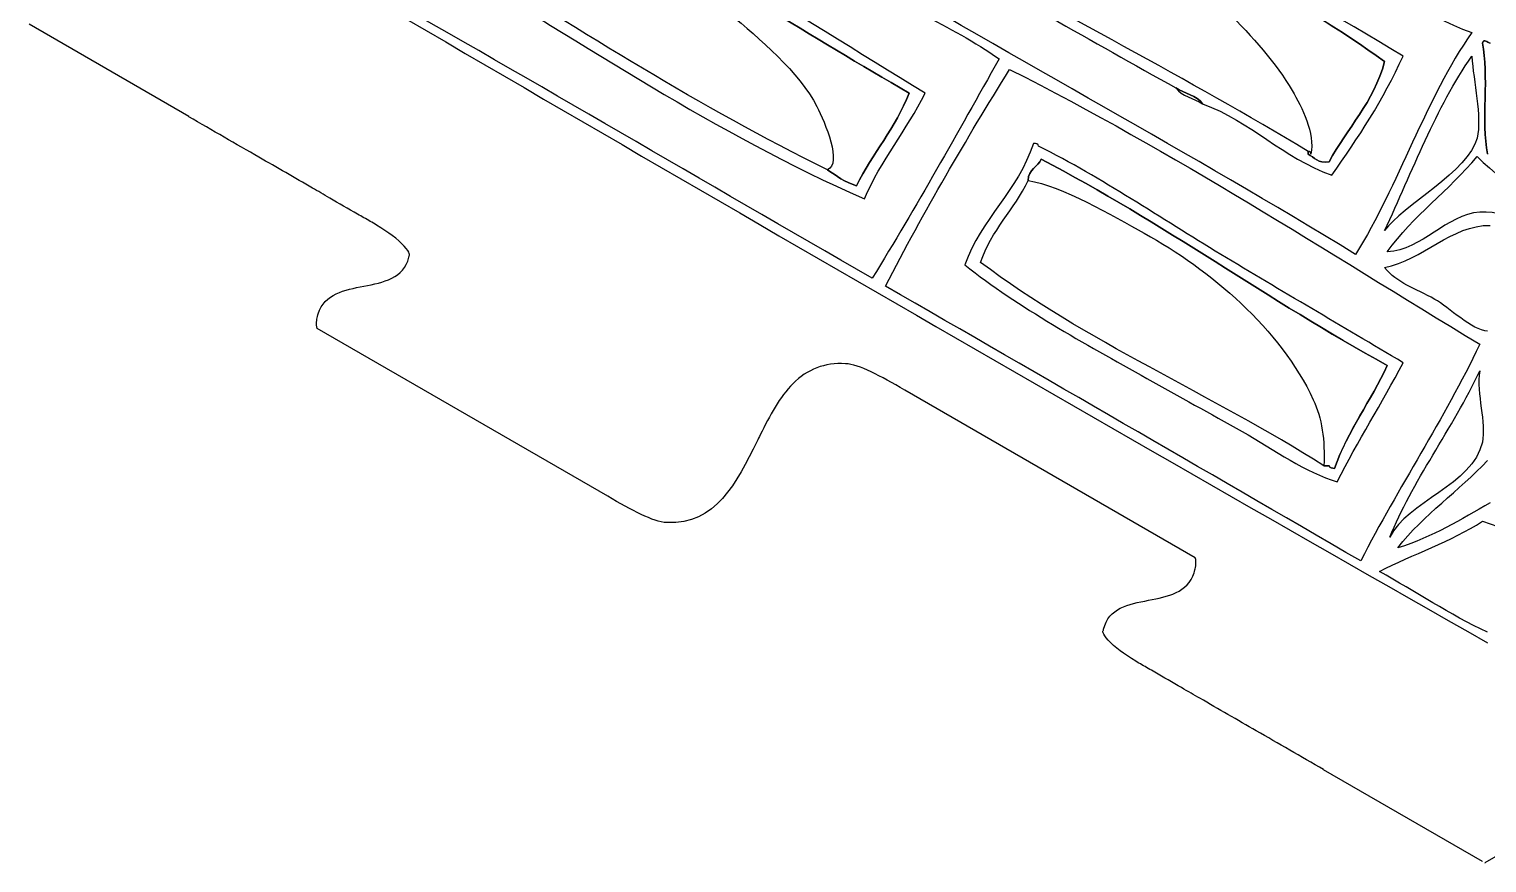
# Model space of a CAD drawing. Extents: x 6 to 958, y 3 to 221.
# Drawn here: x 14.4 to 108.3, y 3.3 to 57 of the extents above; entities that cross this region are included whole.
import ezdxf

# ---------------------------------------------------------------- set-up
doc = ezdxf.new("R2010")
doc.units = 0
doc.layers.get('0').update_dxf_attribs({"linetype": 'CONTINUOUS'})

msp = doc.modelspace()

# ---------------------------------------------------------------- linework, layer by layer
at = {"color": 7}
for points in [[(24.71025, 51.3375), (24.70875, 51.342), (14.42625, 57.294)], [(51.693, 26.90325), (32.9775, 37.707)], [(89.53275, 22.93425), (89.5365, 22.9335), (89.52975, 22.9455), (70.82475, 33.7425), (70.82775, 33.7425), (70.818, 33.747)], [(108.02925, 3.39825), (97.79475, 9.3015), (97.794, 9.306), (97.80225, 9.3045), (97.8015, 9.309), (97.79925, 9.30975)], [(118.49325, 9.24525), (118.4895, 9.24675), (108.19275, 3.31725)]]:
    msp.add_lwpolyline(points, dxfattribs=at)
at = {"color": 5}
for points in [[(88.293, 53.19075)], [(79.61775, 48.59775)]]:
    msp.add_lwpolyline(points, close=True, dxfattribs=at)
at = {"color": 7}
for points in [[(107.68425, 49.95825)], [(98.1585, 48.42825)], [(67.71075, 46.8975)], [(91.185, 42.47475)], [(69.58125, 40.43325)], [(108.024, 30.39675)], [(98.499, 28.69575)]]:
    msp.add_lwpolyline(points, close=True, dxfattribs=at)
for points in [[(102.92175, 55.23225), (94.54875, 60.29775), (85.779, 64.96575), (77.7465, 70.371)], [(72.1335, 52.8495), (63.5265, 58.1355), (55.0065, 63.50775), (46.278, 68.67)], [(83.5305, 65.77725), (89.48325, 62.04525), (96.048, 59.0205), (101.73075, 54.891)], [(27.39675, 64.24725), (54.26475, 48.5325), (81.213, 32.90175), (108.3645, 17.46975)], [(52.40175, 64.2465), (58.641, 60.3345), (64.848, 56.50575), (71.11275, 52.8495)], [(71.96325, 62.2065), (77.5275, 59.32125), (82.85475, 56.20125), (88.293, 53.19075)], [(96.798, 49.1085), (89.06775, 53.796), (80.82, 57.9645), (72.98325, 62.54625)], [(41.5155, 61.1865), (50.247, 55.9695), (58.54125, 50.3145), (68.22075, 46.04625)], [(65.8395, 47.91825), (57.612, 51.99525), (50.06775, 56.754), (42.5355, 61.5255)], [(99.86025, 42.4755), (89.2335, 48.97275), (78.114, 54.97575), (67.37025, 61.356)], [(99.18, 61.6965), (101.84775, 60), (104.0895, 57.87525), (107.3445, 56.7645)], [(66.86025, 60.846), (70.08525, 58.65375), (73.78575, 57.2595), (76.896, 55.06275)], [(68.73075, 40.94475), (57.8805, 47.16075), (47.157, 53.502), (36.2415, 59.655)], [(107.3445, 56.7645), (104.37225, 52.479), (102.64575, 46.947), (99.86025, 42.4755)], [(108.024, 56.08275), (108.14925, 56.3865), (108.33375, 56.10825), (108.534, 56.08275)], [(108.3645, 48.939), (107.93775, 51.00675), (108.47475, 54.03975), (108.024, 56.08275)], [(76.896, 55.06275), (74.2365, 50.29425), (71.55375, 45.54975), (68.73075, 40.94475)], [(101.73075, 54.891), (101.02425, 52.2525), (99.31875, 50.61225), (98.1585, 48.42825)], [(98.3295, 47.577), (100.02225, 49.9665), (101.64, 52.43175), (102.92175, 55.23225)], [(101.73075, 44.0055), (103.5255, 47.82375), (105.03675, 51.927), (107.34375, 55.23225)], [(107.34375, 55.23225), (107.454, 53.613), (108.0075, 51.348), (107.68425, 49.95825)], [(69.58125, 40.43325), (72.075, 45.2535), (74.77125, 49.87125), (77.57625, 54.381)], [(77.57625, 54.381), (88.2045, 49.02), (97.896, 42.72375), (107.85375, 36.6915)], [(71.11275, 52.8495), (70.21425, 50.631), (68.76225, 48.9645), (67.71075, 46.8975)], [(68.22075, 46.04625), (69.30225, 48.537), (70.9365, 50.47575), (72.1335, 52.8495)], [(88.293, 53.19075), (88.82925, 52.8195), (89.6445, 52.72875), (89.994, 52.17075)], [(89.994, 52.17075), (93.14925, 51.01575), (95.14275, 48.7005), (98.3295, 47.577)], [(29.22975, 48.73275), (27.7515, 49.581), (26.223, 50.46), (24.71025, 51.3375)], [(107.68425, 49.95825), (107.19825, 47.8725), (102.83925, 45.5685), (101.73075, 44.0055)], [(79.10775, 49.61925), (78.09975, 46.54425), (75.76575, 44.79675), (74.685, 41.7945)], [(79.4475, 49.449), (79.41075, 49.58175), (79.30575, 49.647), (79.10775, 49.61925)], [(91.185, 42.47475), (87.3165, 44.802), (83.55525, 47.367), (79.4475, 49.449)], [(96.798, 48.93825), (96.798, 48.9945), (96.798, 49.05075), (96.798, 49.1085)], [(98.1585, 48.42825), (97.42425, 48.318), (97.2045, 48.72225), (96.798, 48.93825)], [(32.67375, 46.7475), (31.54575, 47.40075), (30.36825, 48.07725), (29.22975, 48.73275)], [(67.71075, 46.8975), (66.9615, 47.112), (66.4305, 47.544), (65.8395, 47.91825)], [(78.7665, 47.2365), (78.78675, 47.95425), (79.38075, 48.0975), (79.617, 48.59775)], [(79.617, 48.59775), (87.41325, 44.544), (94.23375, 39.51525), (101.90025, 35.331)], [(101.90025, 42.64575), (103.5585, 44.9565), (105.88275, 46.6005), (107.6835, 48.76875)], [(107.6835, 48.76875), (109.7385, 46.74), (112.49025, 45.4095), (114.318, 43.155)], [(75.705, 41.964), (76.4025, 44.0445), (77.8875, 45.339), (78.7665, 47.2365)], [(33.79425, 46.098), (33.3975, 46.329), (33.018, 46.54875), (32.67375, 46.7475)], [(35.5725, 45.0675), (34.98075, 45.41175), (34.3695, 45.76575), (33.79425, 46.098)], [(35.982, 44.83875), (35.8485, 44.9115), (35.71275, 44.988), (35.5725, 45.0675)], [(107.85375, 45.1965), (105.68925, 45.04275), (104.169, 42.75075), (101.90025, 42.64575)], [(114.318, 43.155), (111.96, 43.527), (110.04975, 45.35175), (107.85375, 45.1965)], [(36.8055, 44.35875), (36.5325, 44.53125), (36.26475, 44.6805), (35.982, 44.83875)], [(38.586, 43.005), (38.16075, 43.48575), (37.55475, 43.8855), (36.8055, 44.35875)], [(101.73, 41.6235), (104.15775, 42.10275), (106.065, 44.3865), (108.534, 44.3445)], [(35.98125, 40.42725), (37.242, 40.67175), (38.54625, 40.92225), (38.8845, 42.2955)], [(38.895, 42.35475), (38.9325, 42.42525), (38.99175, 42.5445), (38.586, 43.005)], [(38.8845, 42.2955), (38.877, 42.31575), (38.8845, 42.333), (38.895, 42.35475)], [(102.921, 35.50125), (98.97, 37.85025), (95.08575, 40.128), (91.185, 42.47475)], [(74.685, 41.7945), (78.1875, 39.048), (82.36425, 36.756), (86.42175, 34.4805)], [(97.818, 28.86675), (90.64425, 33.42975), (82.386, 36.90975), (75.705, 41.964)], [(104.96175, 39.58275), (103.69275, 40.3095), (102.52725, 40.6245), (101.73, 41.6235)], [(33.03675, 38.65575), (33.46275, 39.9405), (34.743, 40.188), (35.98125, 40.42725)], [(100.19925, 22.74375), (89.997, 28.644), (79.80675, 34.55625), (69.58125, 40.43325)], [(108.3645, 37.54125), (107.39025, 37.572), (105.849, 39.075), (104.96175, 39.58275)], [(33.00225, 38.478), (33.02175, 38.55675), (33.0375, 38.6205), (33.03675, 38.65575)], [(32.9775, 37.707), (32.88075, 37.9785), (32.955, 38.2785), (33.00225, 38.478)], [(107.85375, 36.6915), (105.54675, 31.7985), (102.615, 27.528), (100.19925, 22.74375)], [(67.0035, 35.44125), (65.65425, 35.511), (64.54725, 35.091), (63.61575, 34.1535)], [(70.818, 33.747), (69.2595, 34.647), (67.89675, 35.39475), (67.0035, 35.44125)], [(101.90025, 35.331), (100.8495, 33.03675), (99.378, 31.1625), (98.499, 28.69575)], [(98.6685, 27.846), (100.02075, 30.4635), (101.55075, 32.9025), (102.921, 35.50125)], [(102.0705, 24.2745), (103.42725, 27.7365), (106.149, 31.308), (107.853, 34.9905)], [(107.853, 34.9905), (107.61825, 33.48375), (108.29175, 31.61475), (108.024, 30.39675)], [(63.61575, 34.1535), (62.76225, 33.294), (62.1345, 32.1015), (61.51125, 30.85425)], [(86.42175, 34.4805), (88.4805, 33.32475), (90.51, 32.235), (92.5455, 31.0785)], [(92.5455, 31.0785), (94.64475, 29.88525), (96.654, 28.42575), (98.6685, 27.846)], [(61.308, 30.444), (59.99625, 27.792), (58.638, 25.0485), (55.5015, 25.20975)], [(61.51125, 30.85425), (61.44525, 30.71775), (61.37625, 30.5805), (61.308, 30.444)], [(108.024, 30.39675), (107.4135, 27.612), (103.16325, 26.57025), (102.0705, 24.2745)], [(102.582, 23.5935), (104.24775, 25.725), (106.518, 27.2535), (108.3645, 29.2065)], [(98.1585, 28.86675), (98.0445, 28.86675), (97.93125, 28.86675), (97.818, 28.86675)], [(98.499, 28.69575), (98.367, 28.73475), (98.163, 28.701), (98.1585, 28.86675)], [(55.5015, 25.20975), (54.6045, 25.2585), (53.2455, 26.00625), (51.693, 26.90325)], [(108.53475, 26.4855), (106.64025, 25.43175), (104.8485, 24.2745), (102.582, 23.5935)], [(101.39025, 22.06275), (103.56375, 23.178), (106.03725, 23.994), (108.024, 25.29525)], [(108.024, 25.29525), (110.70525, 24.4605), (112.9905, 23.22975), (115.6785, 22.40325)], [(89.508, 22.16325), (89.55525, 22.3635), (89.631, 22.6635), (89.53275, 22.93425)], [(86.52225, 20.20875), (87.762, 20.448), (89.046, 20.69475), (89.4735, 21.98775)], [(89.4735, 21.98775), (89.472, 22.02225), (89.48775, 22.0845), (89.508, 22.16325)], [(108.3645, 18.15075), (105.8955, 19.30875), (103.728, 20.77125), (101.39025, 22.06275)], [(83.6265, 18.3495), (83.964, 19.716), (85.20675, 19.956), (86.52225, 20.20875)], [(83.9235, 17.643), (83.52, 18.1005), (83.57925, 18.219), (83.6145, 18.28725)], [(83.6145, 18.28725), (83.6265, 18.30975), (83.63475, 18.3285), (83.6265, 18.3495)], [(85.701, 16.2915), (84.954, 16.76325), (84.3465, 17.163), (83.9235, 17.643)], [(86.50275, 15.825), (86.22525, 15.978), (85.9665, 16.12275), (85.701, 16.2915)], [(86.93175, 15.582), (86.78625, 15.666), (86.64075, 15.747), (86.50275, 15.825)], [(88.64475, 14.5905), (88.0905, 14.9115), (87.504, 15.2505), (86.93175, 15.582)], [(89.832, 13.90275), (89.469, 14.1135), (89.06625, 14.34675), (88.64475, 14.5905)], [(93.46275, 11.8095), (92.2605, 12.501), (91.02, 13.2135), (89.832, 13.90275)], [(97.79925, 9.30975), (96.34575, 10.15275), (94.8795, 10.995), (93.46275, 11.8095)], [(108.03375, 3.4005), (108.0315, 3.3975), (108.03, 3.39675), (108.02925, 3.39825)], [(108.0315, 3.40425), (108.0345, 3.40425), (108.0345, 3.40275), (108.03375, 3.4005)], [(108.19275, 3.31725), (108.19125, 3.31725), (108.1905, 3.31575), (108.192, 3.31275)], [(108.192, 3.31275), (108.192, 3.31275), (108.19275, 3.31125), (108.19425, 3.31125)], [(108.19425, 3.31125), (108.195, 3.31125), (108.19575, 3.31125), (108.1965, 3.31275)]]:
    msp.add_open_spline(points, degree=3, dxfattribs=at)
at = {"color": 5}
for points in [[(101.73, 54.89175), (96.04725, 59.02125), (89.4825, 62.046), (83.5305, 65.778)], [(71.11275, 52.851), (64.848, 56.50575), (58.641, 60.33525), (52.40175, 64.24725)], [(86.76225, 62.71575), (89.694, 59.856), (93.705, 56.5485), (95.77725, 53.0205)], [(59.5455, 57.95475), (61.41225, 56.436), (64.06125, 54.1725), (65.1585, 52.00125)], [(108.534, 56.082), (108.333, 56.1075), (108.1485, 56.38575), (108.024, 56.082)], [(108.024, 56.082), (108.47475, 54.039), (107.93775, 51.006), (108.3645, 48.93825)], [(98.1585, 48.42825), (99.31875, 50.6115), (101.02425, 52.2525), (101.73, 54.89175)], [(67.71075, 46.89825), (68.76225, 48.96525), (70.21425, 50.6325), (71.11275, 52.851)], [(88.293, 53.19075), (88.6425, 52.63275), (89.45775, 52.54125), (89.994, 52.17075)], [(89.994, 52.17075), (89.6445, 52.72875), (88.8285, 52.8195), (88.293, 53.19075)], [(95.77725, 53.0205), (96.39075, 51.975), (97.287, 50.2485), (96.96825, 48.93825)], [(65.1585, 52.00125), (65.6835, 50.96175), (66.8145, 48.30825), (65.8395, 47.919)], [(96.96825, 48.93825), (96.95775, 49.04175), (96.942, 49.14), (96.798, 49.1085)], [(96.798, 49.1085), (96.798, 49.0515), (96.798, 48.9945), (96.798, 48.93825)], [(96.798, 48.93825), (97.2045, 48.72225), (97.42425, 48.31725), (98.1585, 48.42825)], [(65.8395, 47.919), (66.4305, 47.54475), (66.9615, 47.11275), (67.71075, 46.89825)], [(79.61775, 48.59775), (79.3815, 48.0975), (78.7875, 47.95425), (78.76725, 47.2365)], [(101.90175, 35.331), (94.2345, 39.51525), (87.41325, 44.544), (79.61775, 48.59775)], [(78.76725, 47.2365), (80.95275, 46.8885), (84.16875, 44.9805), (86.2515, 43.836)], [(86.2515, 43.836), (90.4785, 41.5125), (95.022, 37.6815), (97.13775, 33.1185)], [(98.49975, 28.69575), (99.37875, 31.1625), (100.85025, 33.03675), (101.90175, 35.331)], [(97.13775, 33.1185), (97.67625, 31.959), (97.908, 30.49125), (97.81875, 28.86675)], [(97.81875, 28.86675), (97.93125, 28.86675), (98.04525, 28.86675), (98.15925, 28.86675)], [(98.15925, 28.86675), (98.16375, 28.701), (98.367, 28.7355), (98.49975, 28.69575)]]:
    msp.add_open_spline(points, degree=3, dxfattribs=at)

doc.saveas('drawing.dxf')
